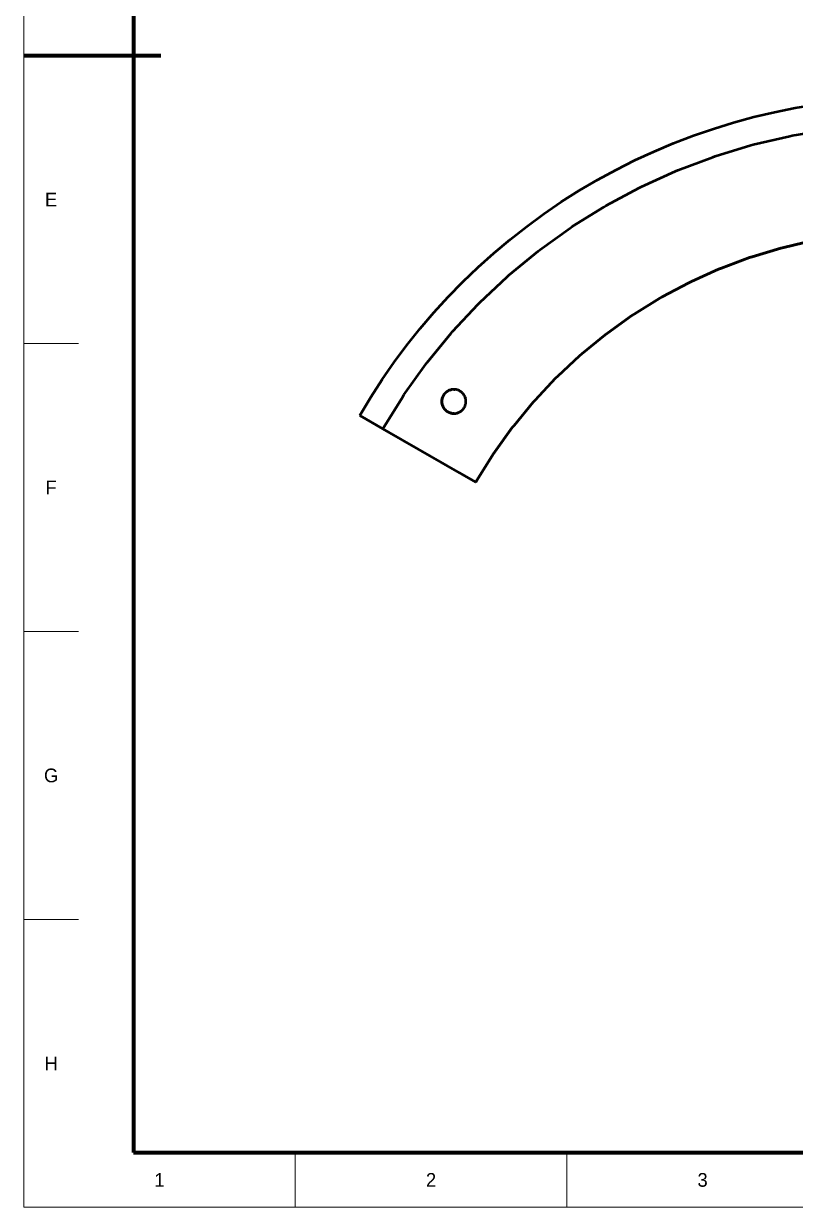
# Model space of a CAD drawing. Header units: millimetres. Extents: x 0 to 594, y 0 to 420.
# Drawn here: x 0 to 140.7, y 0 to 215.8 of the extents above; entities that cross this region are included whole.
import ezdxf
from ezdxf.enums import TextEntityAlignment as Align

# ---------------------------------------------------------------- set-up
doc = ezdxf.new("R2010")
doc.units = ezdxf.units.MM
doc.linetypes.add('DASHED', pattern=[1.524, 1.27, -0.254])
for name, color, linetype, lineweight in [('FINA', 7, 'CONTINUOUS', 18), ('NORMA', 7, 'CONTINUOUS', 70), ('OCULTA', 8, 'DASHED', 25), ('TEXTO', 7, 'CONTINUOUS', 25), ('VISIBLE', 7, 'CONTINUOUS', 50)]:
    doc.layers.add(name, color=color, linetype=linetype, lineweight=lineweight)

msp = doc.modelspace()

# ---------------------------------------------------------------- linework, layer by layer
at = {"layer": 'FINA'}
for p, q in [((0, 210), (10, 210)), ((0, 157.5), (10, 157.5)), ((0, 105), (10, 105)), ((0, 52.5), (10, 52.5)), ((49.5, 0), (49.5, 10)), ((99, 0), (99, 10))]:
    msp.add_line(p, q, dxfattribs=at)
msp.add_lwpolyline([(0, 0), (594, 0), (594, 420), (0, 420)], close=True, dxfattribs=at)
at = {"layer": 'NORMA'}
msp.add_line((0, 210), (25, 210), dxfattribs=at)
msp.add_lwpolyline([(20, 10), (584, 10), (584, 410), (20, 410)], close=True, dxfattribs=at)
at = {"layer": 'OCULTA'}
for p, q in [((140.65, 200.46), (144.46, 201.1)), ((129.4, 197.79), (133.12, 198.8)), ((133.12, 198.8), (136.87, 199.69)), ((136.87, 199.69), (140.65, 200.46)), ((122.07, 195.4), (125.72, 196.65)), ((125.72, 196.65), (129.4, 197.79)), ((118.47, 194.02), (122.07, 195.4)), ((111.42, 190.9), (114.92, 192.52)), ((114.92, 192.52), (118.47, 194.02)), ((107.97, 189.17), (111.42, 190.9)), ((104.58, 187.33), (107.97, 189.17)), ((101.26, 185.37), (104.58, 187.33)), ((98, 183.31), (101.26, 185.37)), ((94.82, 181.14), (98, 183.31)), ((91.7, 178.86), (94.82, 181.14)), ((88.67, 176.48), (91.7, 178.86)), ((85.72, 174), (88.67, 176.48)), ((82.85, 171.43), (85.72, 174)), ((80.06, 168.76), (82.85, 171.43)), ((77.37, 166), (80.06, 168.76)), ((74.77, 163.15), (77.37, 166)), ((72.27, 160.21), (74.77, 163.15)), ((69.86, 157.2), (72.27, 160.21)), ((67.56, 154.11), (69.86, 157.2)), ((65.36, 150.94), (67.56, 154.11)), ((63.27, 147.7), (65.36, 150.94)), ((77.44, 148.91), (77.58, 148.97)), ((77.58, 148.97), (77.71, 149.02)), ((77.71, 149.02), (77.85, 149.06)), ((77.85, 149.06), (77.99, 149.09)), ((77.99, 149.09), (78.13, 149.11)), ((78.13, 149.11), (78.27, 149.13)), ((78.27, 149.13), (78.42, 149.13)), ((78.42, 149.13), (78.56, 149.13)), ((78.7, 149.11), (78.56, 149.13)), ((78.7, 149.11), (78.85, 149.09)), ((78.85, 149.09), (78.99, 149.06)), ((79.12, 149.02), (78.99, 149.06)), ((79.12, 149.02), (79.26, 148.97)), ((79.39, 148.91), (79.26, 148.97)), ((61.29, 144.39), (63.27, 147.7)), ((76.22, 147.08), (76.24, 147.22)), ((76.22, 146.93), (76.22, 147.08)), ((76.22, 146.79), (76.22, 146.93)), ((76.24, 146.65), (76.22, 146.79)), ((76.24, 147.22), (76.26, 147.36)), ((76.26, 147.36), (76.29, 147.5)), ((76.29, 147.5), (76.33, 147.64)), ((76.33, 147.64), (76.38, 147.78)), ((76.38, 147.78), (76.44, 147.91)), ((76.44, 147.91), (76.51, 148.03)), ((76.51, 148.03), (76.59, 148.16)), ((76.59, 148.16), (76.67, 148.27)), ((76.67, 148.27), (76.76, 148.38)), ((76.76, 148.38), (76.86, 148.49)), ((76.86, 148.49), (76.97, 148.59)), ((76.97, 148.59), (77.08, 148.68)), ((77.08, 148.68), (77.19, 148.76)), ((77.19, 148.76), (77.32, 148.84)), ((77.32, 148.84), (77.44, 148.91)), ((79.52, 148.84), (79.39, 148.91)), ((79.64, 148.76), (79.52, 148.84)), ((79.64, 148.76), (79.76, 148.68)), ((79.87, 148.59), (79.76, 148.68)), ((79.87, 148.59), (79.97, 148.49)), ((80.07, 148.38), (79.97, 148.49)), ((80.07, 148.38), (80.16, 148.27)), ((80.25, 148.16), (80.16, 148.27)), ((80.32, 148.03), (80.25, 148.16)), ((80.39, 147.91), (80.32, 148.03)), ((80.45, 147.78), (80.39, 147.91)), ((80.5, 147.64), (80.45, 147.78)), ((80.5, 147.64), (80.54, 147.5)), ((80.57, 147.36), (80.54, 147.5)), ((80.6, 147.22), (80.57, 147.36)), ((80.61, 147.08), (80.6, 147.22)), ((80.6, 146.65), (80.61, 146.79)), ((80.62, 146.93), (80.61, 147.08)), ((80.61, 146.79), (80.62, 146.93)), ((76.26, 146.5), (76.24, 146.65)), ((76.29, 146.36), (76.26, 146.5)), ((76.33, 146.23), (76.29, 146.36)), ((76.38, 146.09), (76.33, 146.23)), ((76.44, 145.96), (76.38, 146.09)), ((76.51, 145.83), (76.44, 145.96)), ((76.59, 145.71), (76.51, 145.83)), ((76.59, 145.71), (76.67, 145.59)), ((76.76, 145.48), (76.67, 145.59)), ((76.86, 145.38), (76.76, 145.48)), ((76.97, 145.28), (76.86, 145.38)), ((76.97, 145.28), (77.08, 145.19)), ((77.08, 145.19), (77.19, 145.1)), ((77.32, 145.03), (77.19, 145.1)), ((77.32, 145.03), (77.44, 144.96)), ((77.58, 144.9), (77.44, 144.96)), ((77.71, 144.85), (77.58, 144.9)), ((77.71, 144.85), (77.85, 144.81)), ((77.85, 144.81), (77.99, 144.78)), ((78.13, 144.75), (77.99, 144.78)), ((78.13, 144.75), (78.27, 144.74)), ((78.27, 144.74), (78.42, 144.73)), ((78.42, 144.73), (78.56, 144.74)), ((78.56, 144.74), (78.7, 144.75)), ((78.7, 144.75), (78.85, 144.78)), ((78.85, 144.78), (78.99, 144.81)), ((78.99, 144.81), (79.12, 144.85)), ((79.12, 144.85), (79.26, 144.9)), ((79.26, 144.9), (79.39, 144.96)), ((79.39, 144.96), (79.52, 145.03)), ((79.52, 145.03), (79.64, 145.1)), ((79.64, 145.1), (79.76, 145.19)), ((79.76, 145.19), (79.87, 145.28)), ((79.87, 145.28), (79.97, 145.38)), ((79.97, 145.38), (80.07, 145.48)), ((80.07, 145.48), (80.16, 145.59)), ((80.16, 145.59), (80.25, 145.71)), ((80.25, 145.71), (80.32, 145.83)), ((80.32, 145.83), (80.39, 145.96)), ((80.39, 145.96), (80.45, 146.09)), ((80.45, 146.09), (80.5, 146.23)), ((80.5, 146.23), (80.54, 146.36)), ((80.54, 146.36), (80.57, 146.5)), ((80.57, 146.5), (80.6, 146.65)), ((61.29, 144.39), (61.29, 144.39))]:
    msp.add_line(p, q, dxfattribs=at)
at = {"layer": 'VISIBLE'}
for p, q in [((140.65, 200.46), (144.46, 201.1)), ((129.4, 197.79), (133.12, 198.8)), ((129.4, 197.79), (133.12, 198.8)), ((133.12, 198.8), (136.87, 199.69)), ((133.12, 198.8), (136.87, 199.69)), ((133.12, 198.8), (133.12, 198.8)), ((136.87, 199.69), (140.65, 200.46)), ((136.87, 199.69), (140.65, 200.46)), ((136.87, 199.69), (136.87, 199.69)), ((140.65, 200.46), (140.65, 200.46)), ((122.07, 195.4), (125.72, 196.65)), ((122.07, 195.4), (125.72, 196.65)), ((125.72, 196.65), (129.4, 197.79)), ((125.72, 196.65), (129.4, 197.79)), ((125.72, 196.65), (125.72, 196.65)), ((129.4, 197.79), (129.4, 197.79)), ((118.47, 194.02), (122.07, 195.4)), ((118.47, 194.02), (122.07, 195.4)), ((122.07, 195.4), (122.07, 195.4)), ((132.98, 193.76), (139.65, 195.32)), ((139.65, 195.32), (140.06, 195.41)), ((140.06, 195.41), (145.45, 196.3)), ((111.42, 190.9), (114.92, 192.52)), ((111.42, 190.9), (114.92, 192.52)), ((114.92, 192.52), (118.47, 194.02)), ((114.92, 192.52), (118.47, 194.02)), ((114.92, 192.52), (114.92, 192.52)), ((118.47, 194.02), (118.47, 194.02)), ((126.02, 191.65), (132.57, 193.64)), ((132.57, 193.64), (132.98, 193.76)), ((107.97, 189.17), (111.42, 190.9)), ((107.97, 189.17), (111.42, 190.9)), ((111.42, 190.9), (111.42, 190.9)), ((119.21, 189.09), (125.62, 191.5)), ((125.62, 191.5), (126.02, 191.65)), ((104.58, 187.33), (107.97, 189.17)), ((104.58, 187.33), (107.97, 189.17)), ((107.97, 189.17), (107.97, 189.17)), ((112.58, 186.09), (118.82, 188.91)), ((118.82, 188.91), (119.21, 189.09)), ((101.26, 185.37), (104.58, 187.33)), ((101.26, 185.37), (104.58, 187.33)), ((104.58, 187.33), (104.58, 187.33)), ((106.17, 182.66), (112.21, 185.89)), ((112.21, 185.89), (112.58, 186.09)), ((98, 183.31), (101.26, 185.37)), ((98, 183.31), (101.26, 185.37)), ((101.26, 185.37), (101.26, 185.37)), ((94.82, 181.14), (98, 183.31)), ((94.82, 181.14), (98, 183.31)), ((98, 183.31), (98, 183.31)), ((99.99, 178.82), (105.81, 182.43)), ((105.81, 182.43), (106.17, 182.66)), ((91.7, 178.86), (94.82, 181.14)), ((91.7, 178.86), (94.82, 181.14)), ((94.82, 181.14), (94.82, 181.14)), ((88.67, 176.48), (91.7, 178.86)), ((88.67, 176.48), (91.7, 178.86)), ((91.7, 178.86), (91.7, 178.86)), ((94.08, 174.58), (99.65, 178.57)), ((99.65, 178.57), (99.99, 178.82)), ((85.72, 174), (88.67, 176.48)), ((85.72, 174), (88.67, 176.48)), ((88.67, 176.48), (88.67, 176.48)), ((132.8, 173.31), (138.03, 174.9)), ((138.03, 174.9), (132.8, 173.31)), ((138.03, 174.9), (138.54, 175.02)), ((138.54, 175.02), (138.03, 174.9)), ((138.03, 174.9), (138.03, 174.9)), ((138.54, 175.02), (143.87, 176.26)), ((143.87, 176.26), (138.54, 175.02)), ((82.85, 171.43), (85.72, 174)), ((82.85, 171.43), (85.72, 174)), ((85.72, 174), (85.72, 174)), ((88.45, 169.96), (93.75, 174.31)), ((93.75, 174.31), (94.08, 174.58)), ((127.17, 171.23), (132.29, 173.16)), ((132.29, 173.16), (127.17, 171.23)), ((132.29, 173.16), (132.8, 173.31)), ((132.8, 173.31), (132.29, 173.16)), ((132.29, 173.16), (132.29, 173.16)), ((80.06, 168.76), (82.85, 171.43)), ((80.06, 168.76), (82.85, 171.43)), ((82.85, 171.43), (82.85, 171.43)), ((121.7, 168.79), (126.68, 171.04)), ((126.68, 171.04), (121.7, 168.79)), ((126.68, 171.04), (127.17, 171.23)), ((127.17, 171.23), (126.68, 171.04)), ((126.68, 171.04), (126.68, 171.04)), ((77.37, 166), (80.06, 168.76)), ((77.37, 166), (80.06, 168.76)), ((80.06, 168.76), (80.06, 168.76)), ((83.15, 164.99), (88.15, 169.68)), ((88.15, 169.68), (88.45, 169.96)), ((116.4, 165.99), (121.22, 168.57)), ((121.22, 168.57), (116.4, 165.99)), ((121.22, 168.57), (121.7, 168.79)), ((121.7, 168.79), (121.22, 168.57)), ((121.22, 168.57), (121.22, 168.57)), ((74.77, 163.15), (77.37, 166)), ((74.77, 163.15), (77.37, 166)), ((77.37, 166), (77.37, 166)), ((78.17, 159.68), (82.86, 164.68)), ((82.86, 164.68), (83.15, 164.99)), ((111.29, 162.86), (115.93, 165.74)), ((115.93, 165.74), (111.29, 162.86)), ((115.93, 165.74), (116.4, 165.99)), ((116.4, 165.99), (115.93, 165.74)), ((115.93, 165.74), (115.93, 165.74)), ((72.27, 160.21), (74.77, 163.15)), ((72.27, 160.21), (74.77, 163.15)), ((74.77, 163.15), (74.77, 163.15)), ((106.4, 159.39), (110.84, 162.58)), ((110.84, 162.58), (106.4, 159.39)), ((110.84, 162.58), (111.29, 162.86)), ((111.29, 162.86), (110.84, 162.58)), ((110.84, 162.58), (110.84, 162.58)), ((69.86, 157.2), (72.27, 160.21)), ((69.86, 157.2), (72.27, 160.21)), ((72.27, 160.21), (72.27, 160.21)), ((73.56, 154.06), (77.91, 159.36)), ((77.91, 159.36), (78.17, 159.68)), ((101.74, 155.61), (105.97, 159.08)), ((105.97, 159.08), (101.74, 155.61)), ((105.97, 159.08), (106.4, 159.39)), ((106.4, 159.39), (105.97, 159.08)), ((105.97, 159.08), (105.97, 159.08)), ((67.56, 154.11), (69.86, 157.2)), ((67.56, 154.11), (69.86, 157.2)), ((69.86, 157.2), (69.86, 157.2)), ((101.33, 155.28), (101.74, 155.61)), ((101.74, 155.61), (101.33, 155.28)), ((65.36, 150.94), (67.56, 154.11)), ((65.36, 150.94), (67.56, 154.11)), ((67.56, 154.11), (67.56, 154.11)), ((69.32, 148.15), (73.31, 153.72)), ((73.31, 153.72), (73.56, 154.06)), ((97.34, 151.54), (101.33, 155.28)), ((101.33, 155.28), (97.34, 151.54)), ((101.33, 155.28), (101.33, 155.28)), ((93.22, 147.19), (96.96, 151.18)), ((96.96, 151.18), (93.22, 147.19)), ((96.96, 151.18), (97.34, 151.54)), ((97.34, 151.54), (96.96, 151.18)), ((96.96, 151.18), (96.96, 151.18)), ((63.27, 147.7), (65.36, 150.94)), ((63.27, 147.7), (65.36, 150.94)), ((65.36, 150.94), (65.36, 150.94)), ((77.44, 148.91), (77.58, 148.97)), ((77.58, 148.97), (77.44, 148.91)), ((77.71, 149.02), (77.58, 148.97)), ((77.71, 149.02), (77.58, 148.97)), ((77.58, 148.97), (77.58, 148.97)), ((77.71, 149.02), (77.85, 149.06)), ((77.85, 149.06), (77.71, 149.02)), ((77.71, 149.02), (77.71, 149.02)), ((77.85, 149.06), (77.99, 149.09)), ((77.99, 149.09), (77.85, 149.06)), ((77.85, 149.06), (77.85, 149.06)), ((78.13, 149.11), (77.99, 149.09)), ((78.13, 149.11), (77.99, 149.09)), ((77.99, 149.09), (77.99, 149.09)), ((78.27, 149.13), (78.13, 149.11)), ((78.27, 149.13), (78.13, 149.11)), ((78.13, 149.11), (78.13, 149.11)), ((78.42, 149.13), (78.27, 149.13)), ((78.42, 149.13), (78.27, 149.13)), ((78.27, 149.13), (78.27, 149.13)), ((78.42, 149.13), (78.56, 149.13)), ((78.56, 149.13), (78.42, 149.13)), ((78.42, 149.13), (78.42, 149.13)), ((78.7, 149.11), (78.56, 149.13)), ((78.7, 149.11), (78.56, 149.13)), ((78.56, 149.13), (78.56, 149.13)), ((78.85, 149.09), (78.7, 149.11)), ((78.85, 149.09), (78.7, 149.11)), ((78.7, 149.11), (78.7, 149.11)), ((78.99, 149.06), (78.85, 149.09)), ((78.99, 149.06), (78.85, 149.09)), ((78.85, 149.09), (78.85, 149.09)), ((79.12, 149.02), (78.99, 149.06)), ((79.12, 149.02), (78.99, 149.06)), ((78.99, 149.06), (78.99, 149.06)), ((79.26, 148.97), (79.12, 149.02)), ((79.26, 148.97), (79.12, 149.02)), ((79.12, 149.02), (79.12, 149.02)), ((79.39, 148.91), (79.26, 148.97)), ((79.39, 148.91), (79.26, 148.97)), ((79.26, 148.97), (79.26, 148.97)), ((61.29, 144.39), (63.27, 147.7)), ((61.29, 144.39), (63.27, 147.7)), ((63.27, 147.7), (63.27, 147.7)), ((65.48, 141.97), (69.1, 147.79)), ((69.1, 147.79), (69.32, 148.15)), ((76.22, 147.08), (76.24, 147.22)), ((76.24, 147.22), (76.22, 147.08)), ((76.22, 146.93), (76.22, 147.08)), ((76.22, 147.08), (76.22, 147.08)), ((76.22, 147.08), (76.22, 146.93)), ((76.22, 146.79), (76.22, 146.93)), ((76.22, 146.93), (76.22, 146.93)), ((76.22, 146.93), (76.22, 146.79)), ((76.24, 146.65), (76.22, 146.79)), ((76.22, 146.79), (76.22, 146.79)), ((76.22, 146.79), (76.24, 146.65)), ((76.24, 147.22), (76.26, 147.36)), ((76.26, 147.36), (76.24, 147.22)), ((76.24, 147.22), (76.24, 147.22)), ((76.26, 147.36), (76.29, 147.5)), ((76.29, 147.5), (76.26, 147.36)), ((76.26, 147.36), (76.26, 147.36)), ((76.29, 147.5), (76.33, 147.64)), ((76.33, 147.64), (76.29, 147.5)), ((76.29, 147.5), (76.29, 147.5)), ((76.33, 147.64), (76.38, 147.78)), ((76.38, 147.78), (76.33, 147.64)), ((76.33, 147.64), (76.33, 147.64)), ((76.38, 147.78), (76.44, 147.91)), ((76.44, 147.91), (76.38, 147.78)), ((76.38, 147.78), (76.38, 147.78)), ((76.44, 147.91), (76.51, 148.03)), ((76.51, 148.03), (76.44, 147.91)), ((76.44, 147.91), (76.44, 147.91)), ((76.51, 148.03), (76.59, 148.16)), ((76.59, 148.16), (76.51, 148.03)), ((76.51, 148.03), (76.51, 148.03)), ((76.59, 148.16), (76.67, 148.27)), ((76.67, 148.27), (76.59, 148.16)), ((76.59, 148.16), (76.59, 148.16)), ((76.67, 148.27), (76.76, 148.38)), ((76.76, 148.38), (76.67, 148.27)), ((76.67, 148.27), (76.67, 148.27)), ((76.76, 148.38), (76.86, 148.49)), ((76.86, 148.49), (76.76, 148.38)), ((76.76, 148.38), (76.76, 148.38)), ((76.86, 148.49), (76.97, 148.59)), ((76.97, 148.59), (76.86, 148.49)), ((76.86, 148.49), (76.86, 148.49)), ((76.97, 148.59), (77.08, 148.68)), ((77.08, 148.68), (76.97, 148.59)), ((76.97, 148.59), (76.97, 148.59)), ((77.08, 148.68), (77.19, 148.76)), ((77.19, 148.76), (77.08, 148.68)), ((77.08, 148.68), (77.08, 148.68)), ((77.32, 148.84), (77.19, 148.76)), ((77.32, 148.84), (77.19, 148.76)), ((77.19, 148.76), (77.19, 148.76)), ((77.32, 148.84), (77.44, 148.91)), ((77.44, 148.91), (77.32, 148.84)), ((77.32, 148.84), (77.32, 148.84)), ((77.44, 148.91), (77.44, 148.91)), ((79.52, 148.84), (79.39, 148.91)), ((79.52, 148.84), (79.39, 148.91)), ((79.39, 148.91), (79.39, 148.91)), ((79.64, 148.76), (79.52, 148.84)), ((79.64, 148.76), (79.52, 148.84)), ((79.52, 148.84), (79.52, 148.84)), ((79.76, 148.68), (79.64, 148.76)), ((79.76, 148.68), (79.64, 148.76)), ((79.64, 148.76), (79.64, 148.76)), ((79.87, 148.59), (79.76, 148.68)), ((79.87, 148.59), (79.76, 148.68)), ((79.76, 148.68), (79.76, 148.68)), ((79.97, 148.49), (79.87, 148.59)), ((79.97, 148.49), (79.87, 148.59)), ((79.87, 148.59), (79.87, 148.59)), ((80.07, 148.38), (79.97, 148.49)), ((80.07, 148.38), (79.97, 148.49)), ((79.97, 148.49), (79.97, 148.49)), ((80.07, 148.38), (80.16, 148.27)), ((80.16, 148.27), (80.07, 148.38)), ((80.07, 148.38), (80.07, 148.38)), ((80.25, 148.16), (80.16, 148.27)), ((80.25, 148.16), (80.16, 148.27)), ((80.16, 148.27), (80.16, 148.27)), ((80.32, 148.03), (80.25, 148.16)), ((80.32, 148.03), (80.25, 148.16)), ((80.25, 148.16), (80.25, 148.16)), ((80.39, 147.91), (80.32, 148.03)), ((80.39, 147.91), (80.32, 148.03)), ((80.32, 148.03), (80.32, 148.03)), ((80.45, 147.78), (80.39, 147.91)), ((80.45, 147.78), (80.39, 147.91)), ((80.39, 147.91), (80.39, 147.91)), ((80.5, 147.64), (80.45, 147.78)), ((80.5, 147.64), (80.45, 147.78)), ((80.45, 147.78), (80.45, 147.78)), ((80.5, 147.64), (80.54, 147.5)), ((80.54, 147.5), (80.5, 147.64)), ((80.5, 147.64), (80.5, 147.64)), ((80.57, 147.36), (80.54, 147.5)), ((80.57, 147.36), (80.54, 147.5)), ((80.54, 147.5), (80.54, 147.5)), ((80.6, 147.22), (80.57, 147.36)), ((80.6, 147.22), (80.57, 147.36)), ((80.57, 147.36), (80.57, 147.36)), ((80.61, 147.08), (80.6, 147.22)), ((80.61, 147.08), (80.6, 147.22)), ((80.6, 147.22), (80.6, 147.22)), ((80.6, 146.65), (80.61, 146.79)), ((80.6, 146.65), (80.61, 146.79)), ((80.62, 146.93), (80.61, 147.08)), ((80.62, 146.93), (80.61, 147.08)), ((80.61, 147.08), (80.61, 147.08)), ((80.61, 146.79), (80.62, 146.93)), ((80.61, 146.79), (80.62, 146.93)), ((80.61, 146.79), (80.61, 146.79)), ((80.62, 146.93), (80.62, 146.93)), ((89.39, 142.58), (92.86, 146.81)), ((92.86, 146.81), (89.39, 142.58)), ((92.86, 146.81), (93.22, 147.19)), ((93.22, 147.19), (92.86, 146.81)), ((92.86, 146.81), (92.86, 146.81)), ((76.26, 146.5), (76.24, 146.65)), ((76.24, 146.65), (76.24, 146.65)), ((76.24, 146.65), (76.26, 146.5)), ((76.29, 146.36), (76.26, 146.5)), ((76.26, 146.5), (76.26, 146.5)), ((76.26, 146.5), (76.29, 146.36)), ((76.33, 146.23), (76.29, 146.36)), ((76.29, 146.36), (76.29, 146.36)), ((76.29, 146.36), (76.33, 146.23)), ((76.38, 146.09), (76.33, 146.23)), ((76.33, 146.23), (76.33, 146.23)), ((76.33, 146.23), (76.38, 146.09)), ((76.44, 145.96), (76.38, 146.09)), ((76.38, 146.09), (76.38, 146.09)), ((76.38, 146.09), (76.44, 145.96)), ((76.51, 145.83), (76.44, 145.96)), ((76.44, 145.96), (76.44, 145.96)), ((76.44, 145.96), (76.51, 145.83)), ((76.59, 145.71), (76.51, 145.83)), ((76.51, 145.83), (76.51, 145.83)), ((76.51, 145.83), (76.59, 145.71)), ((76.59, 145.71), (76.67, 145.59)), ((76.59, 145.71), (76.59, 145.71)), ((76.59, 145.71), (76.67, 145.59)), ((76.76, 145.48), (76.67, 145.59)), ((76.67, 145.59), (76.67, 145.59)), ((76.67, 145.59), (76.76, 145.48)), ((76.86, 145.38), (76.76, 145.48)), ((76.76, 145.48), (76.76, 145.48)), ((76.76, 145.48), (76.86, 145.38)), ((76.97, 145.28), (76.86, 145.38)), ((76.86, 145.38), (76.86, 145.38)), ((76.86, 145.38), (76.97, 145.28)), ((76.97, 145.28), (77.08, 145.19)), ((76.97, 145.28), (76.97, 145.28)), ((76.97, 145.28), (77.08, 145.19)), ((77.19, 145.1), (77.08, 145.19)), ((77.08, 145.19), (77.08, 145.19)), ((77.08, 145.19), (77.19, 145.1)), ((77.32, 145.03), (77.19, 145.1)), ((77.19, 145.1), (77.19, 145.1)), ((77.19, 145.1), (77.32, 145.03)), ((77.44, 144.96), (77.32, 145.03)), ((77.32, 145.03), (77.32, 145.03)), ((77.32, 145.03), (77.44, 144.96)), ((77.58, 144.9), (77.44, 144.96)), ((77.44, 144.96), (77.44, 144.96)), ((77.44, 144.96), (77.58, 144.9)), ((77.71, 144.85), (77.58, 144.9)), ((77.58, 144.9), (77.58, 144.9)), ((77.58, 144.9), (77.71, 144.85)), ((77.71, 144.85), (77.85, 144.81)), ((77.71, 144.85), (77.71, 144.85)), ((77.71, 144.85), (77.85, 144.81)), ((77.99, 144.78), (77.85, 144.81)), ((77.85, 144.81), (77.85, 144.81)), ((77.85, 144.81), (77.99, 144.78)), ((78.13, 144.75), (77.99, 144.78)), ((77.99, 144.78), (77.99, 144.78)), ((77.99, 144.78), (78.13, 144.75)), ((78.13, 144.75), (78.27, 144.74)), ((78.13, 144.75), (78.13, 144.75)), ((78.13, 144.75), (78.27, 144.74)), ((78.42, 144.73), (78.27, 144.74)), ((78.27, 144.74), (78.27, 144.74)), ((78.27, 144.74), (78.42, 144.73)), ((78.42, 144.73), (78.56, 144.74)), ((78.42, 144.73), (78.56, 144.74)), ((78.42, 144.73), (78.42, 144.73)), ((78.7, 144.75), (78.56, 144.74)), ((78.56, 144.74), (78.7, 144.75)), ((78.56, 144.74), (78.56, 144.74)), ((78.7, 144.75), (78.85, 144.78)), ((78.7, 144.75), (78.85, 144.78)), ((78.7, 144.75), (78.7, 144.75)), ((78.85, 144.78), (78.99, 144.81)), ((78.85, 144.78), (78.99, 144.81)), ((78.85, 144.78), (78.85, 144.78)), ((79.12, 144.85), (78.99, 144.81)), ((78.99, 144.81), (79.12, 144.85)), ((78.99, 144.81), (78.99, 144.81)), ((79.12, 144.85), (79.26, 144.9)), ((79.12, 144.85), (79.26, 144.9)), ((79.12, 144.85), (79.12, 144.85)), ((79.26, 144.9), (79.39, 144.96)), ((79.26, 144.9), (79.39, 144.96)), ((79.26, 144.9), (79.26, 144.9)), ((79.39, 144.96), (79.52, 145.03)), ((79.39, 144.96), (79.52, 145.03)), ((79.39, 144.96), (79.39, 144.96)), ((79.52, 145.03), (79.64, 145.1)), ((79.52, 145.03), (79.64, 145.1)), ((79.52, 145.03), (79.52, 145.03)), ((79.76, 145.19), (79.64, 145.1)), ((79.64, 145.1), (79.76, 145.19)), ((79.64, 145.1), (79.64, 145.1)), ((79.76, 145.19), (79.87, 145.28)), ((79.76, 145.19), (79.87, 145.28)), ((79.76, 145.19), (79.76, 145.19)), ((79.87, 145.28), (79.97, 145.38)), ((79.87, 145.28), (79.97, 145.38)), ((79.87, 145.28), (79.87, 145.28)), ((79.97, 145.38), (80.07, 145.48)), ((79.97, 145.38), (80.07, 145.48)), ((79.97, 145.38), (79.97, 145.38)), ((80.07, 145.48), (80.16, 145.59)), ((80.07, 145.48), (80.16, 145.59)), ((80.07, 145.48), (80.07, 145.48)), ((80.16, 145.59), (80.25, 145.71)), ((80.16, 145.59), (80.25, 145.71)), ((80.16, 145.59), (80.16, 145.59)), ((80.25, 145.71), (80.32, 145.83)), ((80.25, 145.71), (80.32, 145.83)), ((80.25, 145.71), (80.25, 145.71)), ((80.32, 145.83), (80.39, 145.96)), ((80.32, 145.83), (80.39, 145.96)), ((80.32, 145.83), (80.32, 145.83)), ((80.39, 145.96), (80.45, 146.09)), ((80.39, 145.96), (80.45, 146.09)), ((80.39, 145.96), (80.39, 145.96)), ((80.45, 146.09), (80.5, 146.23)), ((80.45, 146.09), (80.5, 146.23)), ((80.45, 146.09), (80.45, 146.09)), ((80.5, 146.23), (80.54, 146.36)), ((80.5, 146.23), (80.54, 146.36)), ((80.5, 146.23), (80.5, 146.23)), ((80.54, 146.36), (80.57, 146.5)), ((80.54, 146.36), (80.57, 146.5)), ((80.54, 146.36), (80.54, 146.36)), ((80.57, 146.5), (80.6, 146.65)), ((80.57, 146.5), (80.6, 146.65)), ((80.57, 146.5), (80.57, 146.5)), ((80.6, 146.65), (80.6, 146.65)), ((82.39, 132.2), (61.29, 144.39)), ((65.48, 141.97), (61.29, 144.39)), ((61.29, 144.39), (61.29, 144.39)), ((82.39, 132.2), (61.29, 144.39)), ((61.29, 144.39), (61.29, 144.39)), ((89.05, 142.17), (89.39, 142.58)), ((89.39, 142.58), (89.05, 142.17)), ((79.42, 133.92), (65.48, 141.97)), ((85.87, 137.73), (89.05, 142.17)), ((89.05, 142.17), (85.87, 137.73)), ((89.05, 142.17), (89.05, 142.17)), ((82.67, 132.65), (85.56, 137.3)), ((85.56, 137.3), (82.67, 132.65)), ((85.56, 137.3), (85.87, 137.73)), ((85.87, 137.73), (85.56, 137.3)), ((85.56, 137.3), (85.56, 137.3)), ((79.42, 133.92), (82.39, 132.2)), ((82.39, 132.2), (82.67, 132.65)), ((82.67, 132.65), (82.39, 132.2)), ((82.39, 132.2), (82.39, 132.2)), ((82.39, 132.2), (82.39, 132.2))]:
    msp.add_line(p, q, dxfattribs=at)

# ---------------------------------------------------------------- texts
at = {"layer": 'TEXTO'}
for s, p in [('E', (5, 183.75)), ('F', (5, 131.25)), ('G', (5, 78.75)), ('H', (5, 26.25)), ('1', (24.75, 5)), ('2', (74.25, 5)), ('3', (123.75, 5))]:
    msp.add_text(s, height=2.5, dxfattribs=at).set_placement(p, align=Align.MIDDLE_CENTER)

doc.saveas('drawing.dxf')
